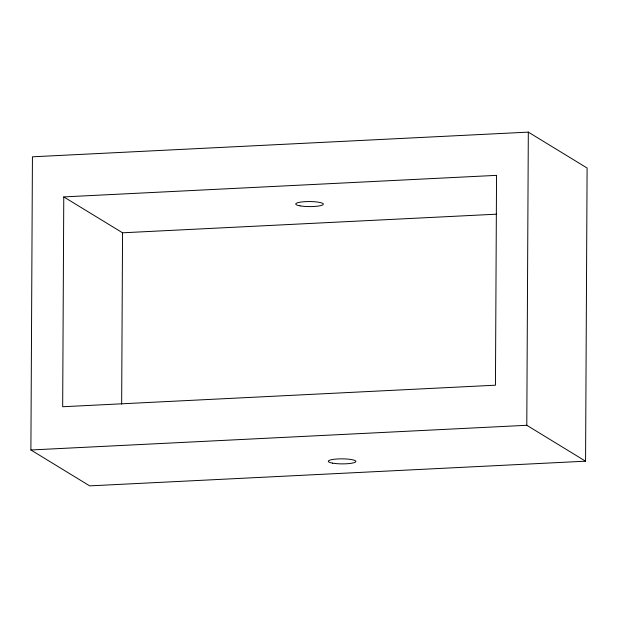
<?xml version="1.0" encoding="UTF-8"?>
<svg xmlns="http://www.w3.org/2000/svg" width="618" height="618" viewBox="0 0 618 618"><rect width="100%" height="100%" fill="white"/><g stroke="black" fill="none" stroke-linecap="round" stroke-linejoin="round"><path stroke-width="0.93" d="M30.9 449.974L32.437 156.81L528.32 132.128L587.1 168.026L585.563 461.19L89.68 485.872L30.9 449.974L526.791 425.292L585.563 461.19M63.77 196.903L62.673 406.744L495.451 385.199L496.548 175.357L63.77 196.903L122.549 232.801L496.532 214.183M121.653 404.133L122.549 232.801M526.791 425.292L528.32 132.128M332.615 463.145A13.812 2.518 0.3 0 0 355.52 462.009A13.812 2.518 0.3 0 0 338.1 458.935A13.812 2.518 0.3 0 0 332.615 463.145M300.085 205.864A13.812 2.518 0.3 0 0 322.99 204.72A13.812 2.518 0.3 0 0 305.57 201.646A13.812 2.518 0.3 0 0 300.085 205.864"/></g></svg>
